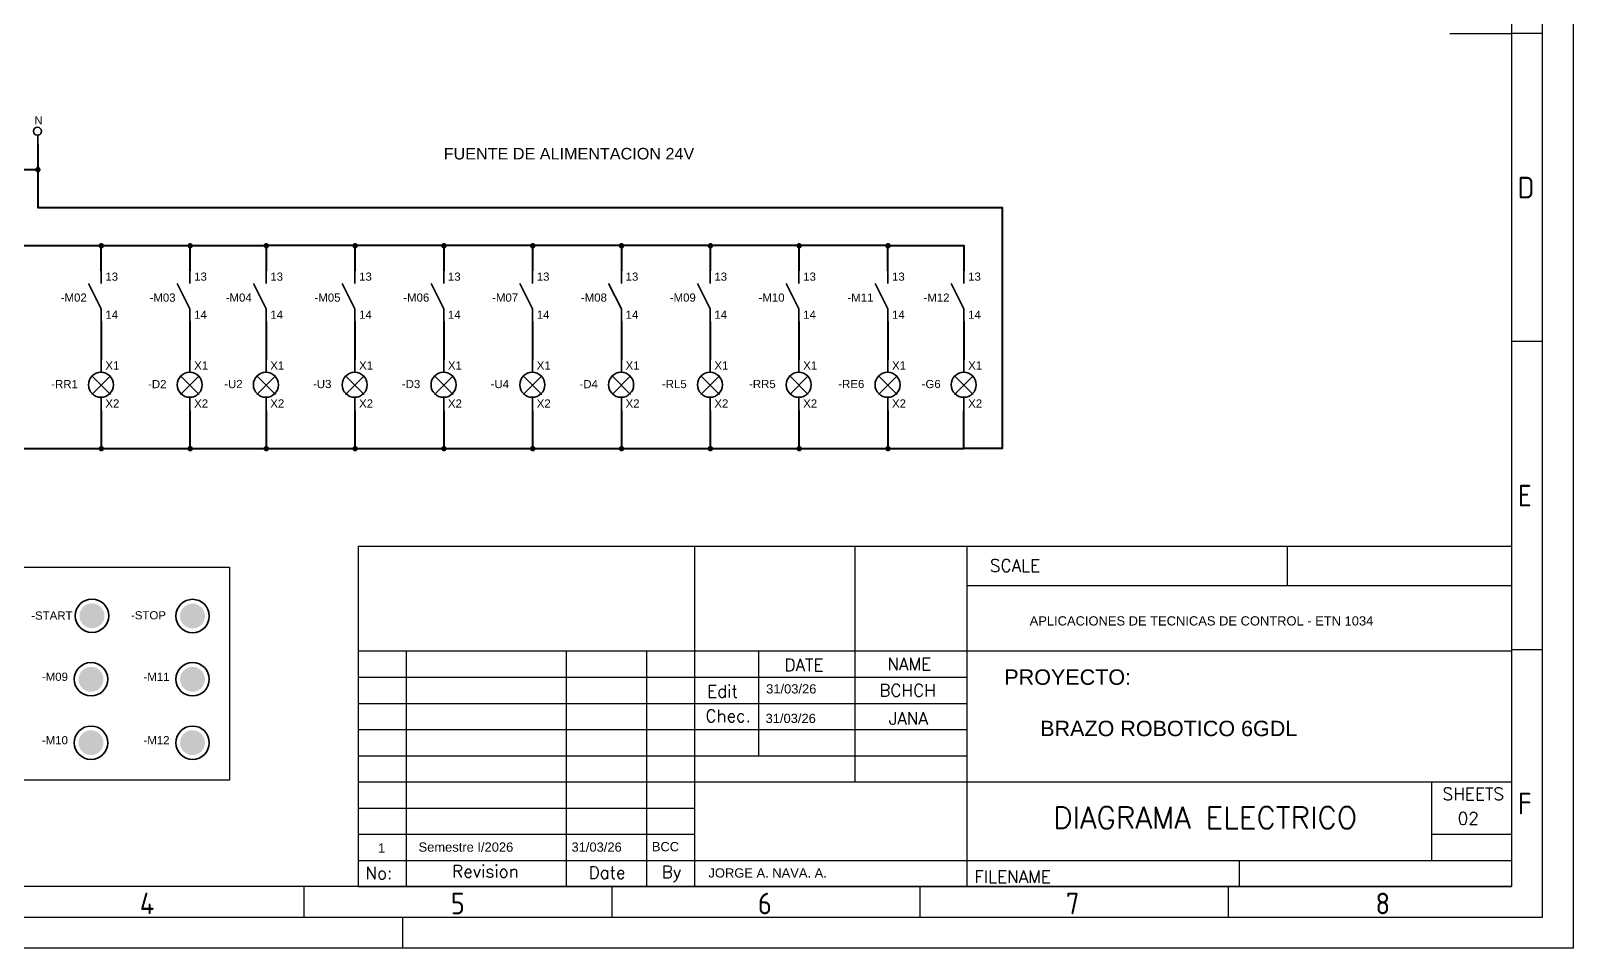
# Model space of a CAD drawing. Header units: millimetres. Extents: x 16878 to 17298, y 15157 to 15454.
# Drawn here: x 17047.4 to 17297.7, y 15156.6 to 15305.6 of the extents above; entities that cross this region are included whole.
import ezdxf
from ezdxf.enums import TextEntityAlignment as Align

# ---------------------------------------------------------------- set-up
doc = ezdxf.new("R2010")
doc.units = ezdxf.units.MM
for name, color, linetype in [('025', 1, 'Continuous'), ('035', 5, 'Continuous'), ('07', 7, 'Continuous'), ('PDF_Geometría', 7, 'Continuous'), ('PDF_Rellenos sólidos', 1, 'Continuous'), ('PDF_Texto', 7, 'Continuous')]:
    doc.layers.add(name, color=color, linetype=linetype)
doc.styles.add('ISO Proportional', font='isocp.shx')
doc.styles.add('PDF F1', font='arial.ttf')
doc.styles.add('PDF F2', font='arial.ttf')
doc.styles.get("Standard").update_dxf_attribs({"font": 'arial.ttf'})
doc.styles.add('WD', font='romans.shx')

# ---------------------------------------------------------------- blocks, each defined once
blk = doc.blocks.new('IEC_border_a3')
at = {"layer": '035'}
for p, q in [((414.98, 148.5), (410, 148.5)), ((414.98, 98.5), (410, 98.5)), ((415, 48.46), (410.02, 48.46)), ((214, 10), (214, 5)), ((264, 10), (264, 5)), ((314, 10), (314, 5)), ((364, 10), (364, 5)), ((230, 5), (230, 0))]:
    blk.add_line(p, q, dxfattribs=at)
for points in [[(0, 297), (420, 297), (420, 0), (0, 0)], [(18, 287), (410, 287), (410, 10), (18, 10)]]:
    blk.add_lwpolyline(points, close=True, dxfattribs=at)
at = {"layer": '07'}
blk.add_line((400, 148.5), (410, 148.5), dxfattribs=at)
blk.add_lwpolyline([(13, 292), (415, 292), (415, 5), (13, 5)], close=True, dxfattribs=at)
at = {"layer": '035', "style": 'ISO Proportional'}
for s, p in [('D', (411, 121.75)), ('E', (411.02, 71.72)), ('F', (411.02, 21.72)), ('4', (187.38, 5.5)), ('5', (237.84, 5.5)), ('6', (287.69, 5.5)), ('7', (337.67, 5.5)), ('8', (387.92, 5.5))]:
    blk.add_text(s, height=3.5, dxfattribs=at).set_placement(p)
blk = doc.blocks.new('IEC_tblock_a3')
at = {"layer": '035'}
for p, q in [((-106.6, 55.25), (-106.6, 17)), ((-36.4, 55.25), (-36.4, 48.88)), ((-88.4, 48.88), (0, 48.88)), ((-179.4, 38.25), (-179.4, 0)), ((-153.4, 38.25), (-153.4, 0)), ((-140.4, 38.25), (-140.4, 0)), ((-122.2, 38.25), (-122.2, 21.25)), ((-187.2, 34), (-88.4, 34)), ((-187.2, 29.75), (-88.4, 29.75)), ((-187.2, 25.5), (-88.4, 25.5)), ((-187.2, 21.25), (-88.4, 21.25)), ((-187.2, 17), (-132.6, 17)), ((-187.2, 12.75), (-132.6, 12.75)), ((-187.2, 8.5), (-132.6, 8.5)), ((-13, 8.5), (0, 8.5)), ((-187.2, 4.25), (0, 4.25)), ((-44.2, 4.25), (-44.2, 0))]:
    blk.add_line(p, q, dxfattribs=at)
at = {"layer": '07'}
for p, q in [((-187.2, 55.25), (-187.2, 0)), ((-187.2, 55.25), (0, 55.25)), ((-132.6, 55.25), (-132.6, 0)), ((-88.4, 55.25), (-88.4, 0)), ((0, 55.25), (0, 0)), ((-187.2, 38.25), (0, 38.25)), ((-132.6, 17), (0, 17)), ((-13, 17), (-13, 4.25)), ((-187.2, 0), (0, 0))]:
    blk.add_line(p, q, dxfattribs=at)
at = {"style": 'WD'}
for tag, p in [('SCALE', (-69.88, 51.07)), ('SH', (-8.74, 10.06)), ('FILENAME', (-68.15, 0.8))]:
    blk.add_attdef(tag, p, '', height=2, dxfattribs=at)
for tag, height, p in [('EDDATE', 2, (-114.97, 30.8)), ('EDBY', 2, (-98.02, 30.86)), ('PROJDESC', 5, (-45.9, 29.2)), ('CKDATE', 2, (-114.85, 26.58)), ('CKBY', 2, (-97.88, 26.3)), ('DWGDESC', 5, (-44.85, 19.72)), ('DWGNO', 3.5, (-48.54, 9.46))]:
    blk.add_attdef(tag, text='', height=height, dxfattribs=at).set_placement(p, align=Align.CENTER)
at = {"style": 'WD', "flags": 1}
blk.add_attdef('WD_TB', (-120.95, 11.91), '', height=2, dxfattribs=at)
at = {"layer": '025', "style": 'WD'}
for s, p in [('SCALE', (-80.57, 51.13)), ('NAME', (-97.74, 35.14)), ('No:', (-183.81, 1.19)), ('Revision', (-166.53, 1.47)), ('Date', (-146.79, 1.28)), ('By', (-136.33, 1.37))]:
    blk.add_text(s, height=2, dxfattribs=at).set_placement(p, align=Align.CENTER)
for s, p in [('DATE', (-118, 35)), ('Edit', (-130.55, 30.72)), ('Chec.', (-130.82, 26.72)), ('SHEETS', (-11.17, 14.05)), ('FILENAME', (-87.18, 0.61))]:
    blk.add_text(s, height=2, dxfattribs=at).set_placement(p)

msp = doc.modelspace()

# ---------------------------------------------------------------- hatches: boundary and pattern name
at = {"layer": 'PDF_Rellenos sólidos', "transparency": 33554559}
for points in [[(17048.99, 15283.01, 0.414668), (17048.54, 15283.45), (17048.54, 15283.45, 0.414668), (17048.09, 15283.01), (17048.09, 15283.01, 0.414668), (17048.54, 15282.56), (17048.54, 15282.56, 0.414668)], [(17048.99, 15283.01, 0.414668), (17048.54, 15283.45), (17048.54, 15283.45, 0.414668), (17048.09, 15283.01), (17048.09, 15283.01, 0.414668), (17048.54, 15282.56), (17048.54, 15282.56, 0.414668)], [(17048.99, 15283.01, 0.414668), (17048.54, 15283.45), (17048.54, 15283.45, 0.414668), (17048.09, 15283.01), (17048.09, 15283.01, 0.414668), (17048.54, 15282.56), (17048.54, 15282.56, 0.414668)], [(17059.28, 15270.65, 0.414668), (17058.84, 15271.1), (17058.84, 15271.1, 0.414668), (17058.39, 15270.65), (17058.39, 15270.65, 0.414668), (17058.84, 15270.2), (17058.84, 15270.2, 0.414668)], [(17059.28, 15270.65, 0.414668), (17058.84, 15271.1), (17058.84, 15271.1, 0.414668), (17058.39, 15270.65), (17058.39, 15270.65, 0.414668), (17058.84, 15270.2), (17058.84, 15270.2, 0.414668)], [(17059.28, 15270.65, 0.414668), (17058.84, 15271.1), (17058.84, 15271.1, 0.414668), (17058.39, 15270.65), (17058.39, 15270.65, 0.414668), (17058.84, 15270.2), (17058.84, 15270.2, 0.414668)], [(17073.7, 15270.65, 0.414668), (17073.25, 15271.1), (17073.25, 15271.1, 0.414668), (17072.81, 15270.65), (17072.81, 15270.65, 0.414668), (17073.25, 15270.2), (17073.25, 15270.2, 0.414668)], [(17073.7, 15270.65, 0.414668), (17073.25, 15271.1), (17073.25, 15271.1, 0.414668), (17072.81, 15270.65), (17072.81, 15270.65, 0.414668), (17073.25, 15270.2), (17073.25, 15270.2, 0.414668)], [(17073.7, 15270.65, 0.414668), (17073.25, 15271.1), (17073.25, 15271.1, 0.414668), (17072.81, 15270.65), (17072.81, 15270.65, 0.414668), (17073.25, 15270.2), (17073.25, 15270.2, 0.414668)], [(17086.05, 15270.65, 0.414668), (17085.61, 15271.1), (17085.61, 15271.1, 0.414668), (17085.16, 15270.65), (17085.16, 15270.65, 0.414668), (17085.61, 15270.2), (17085.61, 15270.2, 0.414668)], [(17086.05, 15270.65, 0.414668), (17085.61, 15271.1), (17085.61, 15271.1, 0.414668), (17085.16, 15270.65), (17085.16, 15270.65, 0.414668), (17085.61, 15270.2), (17085.61, 15270.2, 0.414668)], [(17086.05, 15270.65, 0.414668), (17085.61, 15271.1), (17085.61, 15271.1, 0.414668), (17085.16, 15270.65), (17085.16, 15270.65, 0.414668), (17085.61, 15270.2), (17085.61, 15270.2, 0.414668)], [(17100.47, 15270.65, 0.414668), (17100.02, 15271.1), (17100.02, 15271.1, 0.414668), (17099.58, 15270.65), (17099.58, 15270.65, 0.414668), (17100.02, 15270.2), (17100.02, 15270.2, 0.414668)], [(17100.47, 15270.65, 0.414668), (17100.02, 15271.1), (17100.02, 15271.1, 0.414668), (17099.58, 15270.65), (17099.58, 15270.65, 0.414668), (17100.02, 15270.2), (17100.02, 15270.2, 0.414668)], [(17100.47, 15270.65, 0.414668), (17100.02, 15271.1), (17100.02, 15271.1, 0.414668), (17099.58, 15270.65), (17099.58, 15270.65, 0.414668), (17100.02, 15270.2), (17100.02, 15270.2, 0.414668)], [(17114.88, 15270.65, 0.414668), (17114.44, 15271.1), (17114.44, 15271.1, 0.414668), (17113.99, 15270.65), (17113.99, 15270.65, 0.414668), (17114.44, 15270.2), (17114.44, 15270.2, 0.414668)], [(17114.88, 15270.65, 0.414668), (17114.44, 15271.1), (17114.44, 15271.1, 0.414668), (17113.99, 15270.65), (17113.99, 15270.65, 0.414668), (17114.44, 15270.2), (17114.44, 15270.2, 0.414668)], [(17114.88, 15270.65, 0.414668), (17114.44, 15271.1), (17114.44, 15271.1, 0.414668), (17113.99, 15270.65), (17113.99, 15270.65, 0.414668), (17114.44, 15270.2), (17114.44, 15270.2, 0.414668)], [(17129.3, 15270.65, 0.414668), (17128.85, 15271.1), (17128.85, 15271.1, 0.414668), (17128.4, 15270.65), (17128.4, 15270.65, 0.414668), (17128.85, 15270.2), (17128.85, 15270.2, 0.414668)], [(17129.3, 15270.65, 0.414668), (17128.85, 15271.1), (17128.85, 15271.1, 0.414668), (17128.4, 15270.65), (17128.4, 15270.65, 0.414668), (17128.85, 15270.2), (17128.85, 15270.2, 0.414668)], [(17129.3, 15270.65, 0.414668), (17128.85, 15271.1), (17128.85, 15271.1, 0.414668), (17128.4, 15270.65), (17128.4, 15270.65, 0.414668), (17128.85, 15270.2), (17128.85, 15270.2, 0.414668)], [(17143.71, 15270.65, 0.414668), (17143.27, 15271.1), (17143.27, 15271.1, 0.414668), (17142.82, 15270.65), (17142.82, 15270.65, 0.414668), (17143.27, 15270.2), (17143.27, 15270.2, 0.414668)], [(17143.71, 15270.65, 0.414668), (17143.27, 15271.1), (17143.27, 15271.1, 0.414668), (17142.82, 15270.65), (17142.82, 15270.65, 0.414668), (17143.27, 15270.2), (17143.27, 15270.2, 0.414668)], [(17143.71, 15270.65, 0.414668), (17143.27, 15271.1), (17143.27, 15271.1, 0.414668), (17142.82, 15270.65), (17142.82, 15270.65, 0.414668), (17143.27, 15270.2), (17143.27, 15270.2, 0.414668)], [(17158.13, 15270.65, 0.414668), (17157.68, 15271.1), (17157.68, 15271.1, 0.414668), (17157.23, 15270.65), (17157.23, 15270.65, 0.414668), (17157.68, 15270.2), (17157.68, 15270.2, 0.414668)], [(17158.13, 15270.65, 0.414668), (17157.68, 15271.1), (17157.68, 15271.1, 0.414668), (17157.23, 15270.65), (17157.23, 15270.65, 0.414668), (17157.68, 15270.2), (17157.68, 15270.2, 0.414668)], [(17158.13, 15270.65, 0.414668), (17157.68, 15271.1), (17157.68, 15271.1, 0.414668), (17157.23, 15270.65), (17157.23, 15270.65, 0.414668), (17157.68, 15270.2), (17157.68, 15270.2, 0.414668)], [(17172.54, 15270.65, 0.414668), (17172.09, 15271.1), (17172.09, 15271.1, 0.414668), (17171.65, 15270.65), (17171.65, 15270.65, 0.414668), (17172.09, 15270.2), (17172.09, 15270.2, 0.414668)], [(17172.54, 15270.65, 0.414668), (17172.09, 15271.1), (17172.09, 15271.1, 0.414668), (17171.65, 15270.65), (17171.65, 15270.65, 0.414668), (17172.09, 15270.2), (17172.09, 15270.2, 0.414668)], [(17172.54, 15270.65, 0.414668), (17172.09, 15271.1), (17172.09, 15271.1, 0.414668), (17171.65, 15270.65), (17171.65, 15270.65, 0.414668), (17172.09, 15270.2), (17172.09, 15270.2, 0.414668)], [(17186.96, 15270.65, 0.414668), (17186.51, 15271.1), (17186.51, 15271.1, 0.414668), (17186.06, 15270.65), (17186.06, 15270.65, 0.414668), (17186.51, 15270.2), (17186.51, 15270.2, 0.414668)], [(17186.96, 15270.65, 0.414668), (17186.51, 15271.1), (17186.51, 15271.1, 0.414668), (17186.06, 15270.65), (17186.06, 15270.65, 0.414668), (17186.51, 15270.2), (17186.51, 15270.2, 0.414668)], [(17186.96, 15270.65, 0.414668), (17186.51, 15271.1), (17186.51, 15271.1, 0.414668), (17186.06, 15270.65), (17186.06, 15270.65, 0.414668), (17186.51, 15270.2), (17186.51, 15270.2, 0.414668)], [(17059.28, 15237.7, 0.414668), (17058.84, 15238.15), (17058.84, 15238.15, 0.414668), (17058.39, 15237.7), (17058.39, 15237.7, 0.414668), (17058.84, 15237.26), (17058.84, 15237.26, 0.414668)], [(17059.28, 15237.7, 0.414668), (17058.84, 15238.15), (17058.84, 15238.15, 0.414668), (17058.39, 15237.7), (17058.39, 15237.7, 0.414668), (17058.84, 15237.26), (17058.84, 15237.26, 0.414668)], [(17059.28, 15237.7, 0.414668), (17058.84, 15238.15), (17058.84, 15238.15, 0.414668), (17058.39, 15237.7), (17058.39, 15237.7, 0.414668), (17058.84, 15237.26), (17058.84, 15237.26, 0.414668)], [(17073.7, 15237.7, 0.414668), (17073.25, 15238.15), (17073.25, 15238.15, 0.414668), (17072.81, 15237.7), (17072.81, 15237.7, 0.414668), (17073.25, 15237.26), (17073.25, 15237.26, 0.414668)], [(17073.7, 15237.7, 0.414668), (17073.25, 15238.15), (17073.25, 15238.15, 0.414668), (17072.81, 15237.7), (17072.81, 15237.7, 0.414668), (17073.25, 15237.26), (17073.25, 15237.26, 0.414668)], [(17073.7, 15237.7, 0.414668), (17073.25, 15238.15), (17073.25, 15238.15, 0.414668), (17072.81, 15237.7), (17072.81, 15237.7, 0.414668), (17073.25, 15237.26), (17073.25, 15237.26, 0.414668)], [(17086.05, 15237.7, 0.414668), (17085.61, 15238.15), (17085.61, 15238.15, 0.414668), (17085.16, 15237.7), (17085.16, 15237.7, 0.414668), (17085.61, 15237.26), (17085.61, 15237.26, 0.414668)], [(17086.05, 15237.7, 0.414668), (17085.61, 15238.15), (17085.61, 15238.15, 0.414668), (17085.16, 15237.7), (17085.16, 15237.7, 0.414668), (17085.61, 15237.26), (17085.61, 15237.26, 0.414668)], [(17086.05, 15237.7, 0.414668), (17085.61, 15238.15), (17085.61, 15238.15, 0.414668), (17085.16, 15237.7), (17085.16, 15237.7, 0.414668), (17085.61, 15237.26), (17085.61, 15237.26, 0.414668)], [(17100.47, 15237.7, 0.414668), (17100.02, 15238.15), (17100.02, 15238.15, 0.414668), (17099.58, 15237.7), (17099.58, 15237.7, 0.414668), (17100.02, 15237.26), (17100.02, 15237.26, 0.414668)], [(17100.47, 15237.7, 0.414668), (17100.02, 15238.15), (17100.02, 15238.15, 0.414668), (17099.58, 15237.7), (17099.58, 15237.7, 0.414668), (17100.02, 15237.26), (17100.02, 15237.26, 0.414668)], [(17100.47, 15237.7, 0.414668), (17100.02, 15238.15), (17100.02, 15238.15, 0.414668), (17099.58, 15237.7), (17099.58, 15237.7, 0.414668), (17100.02, 15237.26), (17100.02, 15237.26, 0.414668)], [(17114.88, 15237.7, 0.414668), (17114.44, 15238.15), (17114.44, 15238.15, 0.414668), (17113.99, 15237.7), (17113.99, 15237.7, 0.414668), (17114.44, 15237.26), (17114.44, 15237.26, 0.414668)], [(17114.88, 15237.7, 0.414668), (17114.44, 15238.15), (17114.44, 15238.15, 0.414668), (17113.99, 15237.7), (17113.99, 15237.7, 0.414668), (17114.44, 15237.26), (17114.44, 15237.26, 0.414668)], [(17114.88, 15237.7, 0.414668), (17114.44, 15238.15), (17114.44, 15238.15, 0.414668), (17113.99, 15237.7), (17113.99, 15237.7, 0.414668), (17114.44, 15237.26), (17114.44, 15237.26, 0.414668)], [(17129.3, 15237.7, 0.414668), (17128.85, 15238.15), (17128.85, 15238.15, 0.414668), (17128.4, 15237.7), (17128.4, 15237.7, 0.414668), (17128.85, 15237.26), (17128.85, 15237.26, 0.414668)], [(17129.3, 15237.7, 0.414668), (17128.85, 15238.15), (17128.85, 15238.15, 0.414668), (17128.4, 15237.7), (17128.4, 15237.7, 0.414668), (17128.85, 15237.26), (17128.85, 15237.26, 0.414668)], [(17129.3, 15237.7, 0.414668), (17128.85, 15238.15), (17128.85, 15238.15, 0.414668), (17128.4, 15237.7), (17128.4, 15237.7, 0.414668), (17128.85, 15237.26), (17128.85, 15237.26, 0.414668)], [(17143.71, 15237.7, 0.414668), (17143.27, 15238.15), (17143.27, 15238.15, 0.414668), (17142.82, 15237.7), (17142.82, 15237.7, 0.414668), (17143.27, 15237.26), (17143.27, 15237.26, 0.414668)], [(17143.71, 15237.7, 0.414668), (17143.27, 15238.15), (17143.27, 15238.15, 0.414668), (17142.82, 15237.7), (17142.82, 15237.7, 0.414668), (17143.27, 15237.26), (17143.27, 15237.26, 0.414668)], [(17143.71, 15237.7, 0.414668), (17143.27, 15238.15), (17143.27, 15238.15, 0.414668), (17142.82, 15237.7), (17142.82, 15237.7, 0.414668), (17143.27, 15237.26), (17143.27, 15237.26, 0.414668)], [(17158.13, 15237.7, 0.414668), (17157.68, 15238.15), (17157.68, 15238.15, 0.414668), (17157.23, 15237.7), (17157.23, 15237.7, 0.414668), (17157.68, 15237.26), (17157.68, 15237.26, 0.414668)], [(17158.13, 15237.7, 0.414668), (17157.68, 15238.15), (17157.68, 15238.15, 0.414668), (17157.23, 15237.7), (17157.23, 15237.7, 0.414668), (17157.68, 15237.26), (17157.68, 15237.26, 0.414668)], [(17158.13, 15237.7, 0.414668), (17157.68, 15238.15), (17157.68, 15238.15, 0.414668), (17157.23, 15237.7), (17157.23, 15237.7, 0.414668), (17157.68, 15237.26), (17157.68, 15237.26, 0.414668)], [(17172.54, 15237.7, 0.414668), (17172.09, 15238.15), (17172.09, 15238.15, 0.414668), (17171.65, 15237.7), (17171.65, 15237.7, 0.414668), (17172.09, 15237.26), (17172.09, 15237.26, 0.414668)], [(17172.54, 15237.7, 0.414668), (17172.09, 15238.15), (17172.09, 15238.15, 0.414668), (17171.65, 15237.7), (17171.65, 15237.7, 0.414668), (17172.09, 15237.26), (17172.09, 15237.26, 0.414668)], [(17172.54, 15237.7, 0.414668), (17172.09, 15238.15), (17172.09, 15238.15, 0.414668), (17171.65, 15237.7), (17171.65, 15237.7, 0.414668), (17172.09, 15237.26), (17172.09, 15237.26, 0.414668)], [(17186.96, 15237.7, 0.414668), (17186.51, 15238.15), (17186.51, 15238.15, 0.414668), (17186.06, 15237.7), (17186.06, 15237.7, 0.414668), (17186.51, 15237.26), (17186.51, 15237.26, 0.414668)], [(17186.96, 15237.7, 0.414668), (17186.51, 15238.15), (17186.51, 15238.15, 0.414668), (17186.06, 15237.7), (17186.06, 15237.7, 0.414668), (17186.51, 15237.26), (17186.51, 15237.26, 0.414668)], [(17186.96, 15237.7, 0.414668), (17186.51, 15238.15), (17186.51, 15238.15, 0.414668), (17186.06, 15237.7), (17186.06, 15237.7, 0.414668), (17186.51, 15237.26), (17186.51, 15237.26, 0.414668)]]:
    msp.add_hatch(color=256, dxfattribs=at).paths.add_polyline_path(points)
at = {"layer": 'PDF_Rellenos sólidos', "true_color": 0x800000, "transparency": 33554559}
for points in [[(17048.99, 15283.01, 0.414668), (17048.54, 15283.45), (17048.54, 15283.45, 0.414668), (17048.09, 15283.01), (17048.09, 15283.01, 0.414668), (17048.54, 15282.56), (17048.54, 15282.56, 0.414668)], [(17059.28, 15270.65, 0.414668), (17058.84, 15271.1), (17058.84, 15271.1, 0.414668), (17058.39, 15270.65), (17058.39, 15270.65, 0.414668), (17058.84, 15270.2), (17058.84, 15270.2, 0.414668)], [(17073.7, 15270.65, 0.414668), (17073.25, 15271.1), (17073.25, 15271.1, 0.414668), (17072.81, 15270.65), (17072.81, 15270.65, 0.414668), (17073.25, 15270.2), (17073.25, 15270.2, 0.414668)], [(17086.05, 15270.65, 0.414668), (17085.61, 15271.1), (17085.61, 15271.1, 0.414668), (17085.16, 15270.65), (17085.16, 15270.65, 0.414668), (17085.61, 15270.2), (17085.61, 15270.2, 0.414668)], [(17100.47, 15270.65, 0.414668), (17100.02, 15271.1), (17100.02, 15271.1, 0.414668), (17099.58, 15270.65), (17099.58, 15270.65, 0.414668), (17100.02, 15270.2), (17100.02, 15270.2, 0.414668)], [(17114.88, 15270.65, 0.414668), (17114.44, 15271.1), (17114.44, 15271.1, 0.414668), (17113.99, 15270.65), (17113.99, 15270.65, 0.414668), (17114.44, 15270.2), (17114.44, 15270.2, 0.414668)], [(17129.3, 15270.65, 0.414668), (17128.85, 15271.1), (17128.85, 15271.1, 0.414668), (17128.4, 15270.65), (17128.4, 15270.65, 0.414668), (17128.85, 15270.2), (17128.85, 15270.2, 0.414668)], [(17143.71, 15270.65, 0.414668), (17143.27, 15271.1), (17143.27, 15271.1, 0.414668), (17142.82, 15270.65), (17142.82, 15270.65, 0.414668), (17143.27, 15270.2), (17143.27, 15270.2, 0.414668)], [(17158.13, 15270.65, 0.414668), (17157.68, 15271.1), (17157.68, 15271.1, 0.414668), (17157.23, 15270.65), (17157.23, 15270.65, 0.414668), (17157.68, 15270.2), (17157.68, 15270.2, 0.414668)], [(17172.54, 15270.65, 0.414668), (17172.09, 15271.1), (17172.09, 15271.1, 0.414668), (17171.65, 15270.65), (17171.65, 15270.65, 0.414668), (17172.09, 15270.2), (17172.09, 15270.2, 0.414668)], [(17186.96, 15270.65, 0.414668), (17186.51, 15271.1), (17186.51, 15271.1, 0.414668), (17186.06, 15270.65), (17186.06, 15270.65, 0.414668), (17186.51, 15270.2), (17186.51, 15270.2, 0.414668)], [(17059.28, 15237.7, 0.414668), (17058.84, 15238.15), (17058.84, 15238.15, 0.414668), (17058.39, 15237.7), (17058.39, 15237.7, 0.414668), (17058.84, 15237.26), (17058.84, 15237.26, 0.414668)], [(17073.7, 15237.7, 0.414668), (17073.25, 15238.15), (17073.25, 15238.15, 0.414668), (17072.81, 15237.7), (17072.81, 15237.7, 0.414668), (17073.25, 15237.26), (17073.25, 15237.26, 0.414668)], [(17086.05, 15237.7, 0.414668), (17085.61, 15238.15), (17085.61, 15238.15, 0.414668), (17085.16, 15237.7), (17085.16, 15237.7, 0.414668), (17085.61, 15237.26), (17085.61, 15237.26, 0.414668)], [(17100.47, 15237.7, 0.414668), (17100.02, 15238.15), (17100.02, 15238.15, 0.414668), (17099.58, 15237.7), (17099.58, 15237.7, 0.414668), (17100.02, 15237.26), (17100.02, 15237.26, 0.414668)], [(17114.88, 15237.7, 0.414668), (17114.44, 15238.15), (17114.44, 15238.15, 0.414668), (17113.99, 15237.7), (17113.99, 15237.7, 0.414668), (17114.44, 15237.26), (17114.44, 15237.26, 0.414668)], [(17129.3, 15237.7, 0.414668), (17128.85, 15238.15), (17128.85, 15238.15, 0.414668), (17128.4, 15237.7), (17128.4, 15237.7, 0.414668), (17128.85, 15237.26), (17128.85, 15237.26, 0.414668)], [(17143.71, 15237.7, 0.414668), (17143.27, 15238.15), (17143.27, 15238.15, 0.414668), (17142.82, 15237.7), (17142.82, 15237.7, 0.414668), (17143.27, 15237.26), (17143.27, 15237.26, 0.414668)], [(17158.13, 15237.7, 0.414668), (17157.68, 15238.15), (17157.68, 15238.15, 0.414668), (17157.23, 15237.7), (17157.23, 15237.7, 0.414668), (17157.68, 15237.26), (17157.68, 15237.26, 0.414668)], [(17172.54, 15237.7, 0.414668), (17172.09, 15238.15), (17172.09, 15238.15, 0.414668), (17171.65, 15237.7), (17171.65, 15237.7, 0.414668), (17172.09, 15237.26), (17172.09, 15237.26, 0.414668)], [(17186.96, 15237.7, 0.414668), (17186.51, 15238.15), (17186.51, 15238.15, 0.414668), (17186.06, 15237.7), (17186.06, 15237.7, 0.414668), (17186.51, 15237.26), (17186.51, 15237.26, 0.414668)]]:
    msp.add_hatch(color=16, dxfattribs=at).paths.add_polyline_path(points)
at = {"layer": 'PDF_Rellenos sólidos', "true_color": 0x008000, "transparency": 33554559}
for points in [[(17059.34, 15210.57, 0.41393), (17057.32, 15212.59), (17057.32, 15212.59, 0.41393), (17055.29, 15210.57), (17055.29, 15210.57, 0.41393), (17057.32, 15208.54), (17057.32, 15208.54, 0.41393)], [(17059.19, 15200.26, 0.41393), (17057.16, 15202.28), (17057.16, 15202.28, 0.41393), (17055.14, 15200.26), (17055.14, 15200.26, 0.41393), (17057.16, 15198.23), (17057.16, 15198.23, 0.41393)], [(17075.66, 15200.26, 0.41393), (17073.63, 15202.28), (17073.63, 15202.28, 0.41393), (17071.61, 15200.26), (17071.61, 15200.26, 0.41393), (17073.63, 15198.23), (17073.63, 15198.23, 0.41393)], [(17059.19, 15189.96, 0.41393), (17057.16, 15191.99), (17057.16, 15191.99, 0.41393), (17055.14, 15189.96), (17055.14, 15189.96, 0.41393), (17057.16, 15187.94), (17057.16, 15187.94, 0.41393)], [(17075.66, 15189.96, 0.41393), (17073.63, 15191.99), (17073.63, 15191.99, 0.41393), (17071.61, 15189.96), (17071.61, 15189.96, 0.41393), (17073.63, 15187.94), (17073.63, 15187.94, 0.41393)]]:
    msp.add_hatch(color=96, dxfattribs=at).paths.add_polyline_path(points)
at = {"layer": 'PDF_Rellenos sólidos', "true_color": 0xcd2027, "transparency": 33554559}
msp.add_hatch(color=242, dxfattribs=at).paths.add_polyline_path([(17075.66, 15210.52, 0.41393), (17073.63, 15212.55), (17073.63, 15212.55, 0.41393), (17071.61, 15210.52), (17071.61, 15210.52, 0.41393), (17073.63, 15208.5), (17073.63, 15208.5, 0.41393)])

# ---------------------------------------------------------------- linework, layer by layer
msp.add_lwpolyline([(16981.66, 15218.46), (17079.63, 15218.46), (17079.63, 15183.89), (16981.66, 15183.89)], close=True)
at = {"layer": 'PDF_Geometría', "lineweight": 35}
for points in [[(17048.51, 15288.53), (17048.51, 15287.16)], [(17058.8, 15266.57), (17058.8, 15264.51)], [(17073.22, 15266.57), (17073.22, 15264.51)], [(17085.57, 15266.57), (17085.57, 15264.51)], [(17099.99, 15266.57), (17099.99, 15264.51)], [(17114.4, 15266.57), (17114.4, 15264.51)], [(17128.82, 15266.57), (17128.82, 15264.51)], [(17143.23, 15266.57), (17143.23, 15264.51)], [(17157.65, 15266.57), (17157.65, 15264.51)], [(17172.06, 15266.57), (17172.06, 15264.51)], [(17186.47, 15266.57), (17186.47, 15264.51)], [(17198.83, 15266.57), (17198.83, 15264.51)], [(17056.74, 15264.51), (17058.8, 15260.39), (17058.8, 15258.33)], [(17071.16, 15264.51), (17073.22, 15260.39), (17073.22, 15258.33)], [(17083.51, 15264.51), (17085.57, 15260.39), (17085.57, 15258.33)], [(17097.93, 15264.51), (17099.99, 15260.39), (17099.99, 15258.33)], [(17112.34, 15264.51), (17114.4, 15260.39), (17114.4, 15258.33)], [(17126.76, 15264.51), (17128.82, 15260.39), (17128.82, 15258.33)], [(17141.17, 15264.51), (17143.23, 15260.39), (17143.23, 15258.33)], [(17155.59, 15264.51), (17157.65, 15260.39), (17157.65, 15258.33)], [(17170, 15264.51), (17172.06, 15260.39), (17172.06, 15258.33)], [(17184.42, 15264.51), (17186.47, 15260.39), (17186.47, 15258.33)], [(17196.77, 15264.51), (17198.83, 15260.39), (17198.83, 15258.33)], [(17058.8, 15252.15), (17058.8, 15250.09)], [(17073.22, 15252.15), (17073.22, 15250.09)], [(17085.57, 15252.15), (17085.57, 15250.09)], [(17099.99, 15252.15), (17099.99, 15250.09)], [(17114.4, 15252.15), (17114.4, 15250.09)], [(17128.82, 15252.15), (17128.82, 15250.09)], [(17143.23, 15252.15), (17143.23, 15250.09)], [(17157.65, 15252.15), (17157.65, 15250.09)], [(17172.06, 15252.15), (17172.06, 15250.09)], [(17186.47, 15252.15), (17186.47, 15250.09)], [(17198.83, 15252.15), (17198.83, 15250.09)], [(17057.29, 15249.54), (17060.31, 15246.52)], [(17057.29, 15246.52), (17060.31, 15249.54)], [(17071.71, 15249.54), (17074.73, 15246.52)], [(17071.71, 15246.52), (17074.73, 15249.54)], [(17084.06, 15249.54), (17087.08, 15246.52)], [(17084.06, 15246.52), (17087.08, 15249.54)], [(17098.48, 15249.54), (17101.5, 15246.52)], [(17098.48, 15246.52), (17101.5, 15249.54)], [(17112.89, 15249.54), (17115.91, 15246.52)], [(17112.89, 15246.52), (17115.91, 15249.54)], [(17127.31, 15249.54), (17130.33, 15246.52)], [(17127.31, 15246.52), (17130.33, 15249.54)], [(17141.72, 15249.54), (17144.74, 15246.52)], [(17141.72, 15246.52), (17144.74, 15249.54)], [(17156.14, 15249.54), (17159.16, 15246.52)], [(17156.14, 15246.52), (17159.16, 15249.54)], [(17170.55, 15249.54), (17173.57, 15246.52)], [(17170.55, 15246.52), (17173.57, 15249.54)], [(17184.96, 15249.54), (17187.98, 15246.52)], [(17184.96, 15246.52), (17187.98, 15249.54)], [(17197.32, 15249.54), (17200.34, 15246.52)], [(17197.32, 15246.52), (17200.34, 15249.54)], [(17058.8, 15245.97), (17058.8, 15243.92)], [(17073.22, 15245.97), (17073.22, 15243.92)], [(17085.57, 15245.97), (17085.57, 15243.92)], [(17099.99, 15245.97), (17099.99, 15243.92)], [(17114.4, 15245.97), (17114.4, 15243.92)], [(17128.82, 15245.97), (17128.82, 15243.92)], [(17143.23, 15245.97), (17143.23, 15243.92)], [(17157.65, 15245.97), (17157.65, 15243.92)], [(17172.06, 15245.97), (17172.06, 15243.92)], [(17186.47, 15245.97), (17186.47, 15243.92)], [(17198.83, 15245.97), (17198.83, 15243.92)]]:
    msp.add_lwpolyline(points, dxfattribs=at)
at = {"layer": 'PDF_Geometría', "color": 16, "lineweight": 40, "true_color": 0x800000}
for points in [[(17048.51, 15287.16), (17048.51, 15276.86), (17205.01, 15276.86), (17205.01, 15237.74), (17198.83, 15237.74)], [(17032.03, 15283.04), (17048.51, 15283.04)], [(17044.39, 15243.92), (17044.39, 15237.74), (17198.83, 15237.74), (17198.83, 15243.92)], [(17058.8, 15243.92), (17058.8, 15237.74)], [(17073.22, 15243.92), (17073.22, 15237.74)], [(17085.57, 15243.92), (17085.57, 15237.74)], [(17099.99, 15243.92), (17099.99, 15237.74)], [(17114.4, 15243.92), (17114.4, 15237.74)], [(17128.82, 15243.92), (17128.82, 15237.74)], [(17143.23, 15243.92), (17143.23, 15237.74)], [(17157.65, 15243.92), (17157.65, 15237.74)], [(17172.06, 15243.92), (17172.06, 15237.74)], [(17186.47, 15243.92), (17186.47, 15237.74)]]:
    msp.add_lwpolyline(points, dxfattribs=at)
at = {"layer": 'PDF_Geometría', "color": 1, "lineweight": 40}
for points in [[(17044.39, 15270.69), (17058.8, 15270.69)], [(17058.8, 15266.57), (17058.8, 15270.69), (17073.22, 15270.69), (17073.22, 15266.57)], [(17073.22, 15270.69), (17085.57, 15270.69)], [(17099.99, 15270.69), (17085.57, 15270.69), (17085.57, 15266.57)], [(17114.4, 15270.69), (17099.99, 15270.69), (17099.99, 15266.57)], [(17128.82, 15270.69), (17114.4, 15270.69), (17114.4, 15266.57)], [(17143.23, 15270.69), (17128.82, 15270.69), (17128.82, 15266.57)], [(17157.65, 15270.69), (17143.23, 15270.69), (17143.23, 15266.57)], [(17172.06, 15270.69), (17157.65, 15270.69), (17157.65, 15266.57)], [(17186.47, 15270.69), (17172.06, 15270.69), (17172.06, 15266.57)], [(17186.47, 15266.57), (17186.47, 15270.69), (17198.83, 15270.69), (17198.83, 15266.57)], [(17058.8, 15258.33), (17058.8, 15252.15)], [(17073.22, 15258.33), (17073.22, 15252.15)], [(17085.57, 15258.33), (17085.57, 15252.15)], [(17099.99, 15258.33), (17099.99, 15252.15)], [(17114.4, 15258.33), (17114.4, 15252.15)], [(17128.82, 15258.33), (17128.82, 15252.15)], [(17143.23, 15258.33), (17143.23, 15252.15)], [(17157.65, 15258.33), (17157.65, 15252.15)], [(17172.06, 15258.33), (17172.06, 15252.15)], [(17186.47, 15258.33), (17186.47, 15252.15)], [(17198.83, 15258.33), (17198.83, 15252.15)]]:
    msp.add_lwpolyline(points, dxfattribs=at)
at = {"layer": 'PDF_Geometría', "lineweight": 35}
for centre, radius in [((17048.47, 15289.25), 0.655), ((17058.77, 15248.07), 2.03), ((17073.18, 15248.07), 2.03), ((17085.54, 15248.07), 2.03), ((17099.95, 15248.07), 2.03), ((17114.37, 15248.07), 2.03), ((17128.78, 15248.07), 2.03), ((17143.2, 15248.07), 2.03), ((17157.61, 15248.07), 2.03), ((17172.02, 15248.07), 2.03), ((17186.44, 15248.07), 2.03), ((17198.79, 15248.07), 2.03)]:
    msp.add_circle(centre, radius, dxfattribs=at)
at = {"layer": 'PDF_Geometría', "color": 8, "lineweight": 35, "true_color": 0x808080}
for centre in [(17057.32, 15210.57), (17057.16, 15200.26), (17073.64, 15200.26), (17057.16, 15189.96), (17073.64, 15189.96)]:
    msp.add_circle(centre, 2.71, dxfattribs=at)
at = {"layer": 'PDF_Geometría', "color": 242, "lineweight": 35, "true_color": 0xcd2027}
msp.add_circle((17073.64, 15210.53), 2.71, dxfattribs=at)

# ---------------------------------------------------------------- block references
msp.add_blockref('IEC_border_a3', (16877.7, 15156.6))
ref = msp.add_blockref('IEC_tblock_a3', (17287.7, 15166.6))
ref.add_attrib('EDBY', 'BCHCH', dxfattribs={"height": 2, "style": 'WD'}).set_placement((17189.68, 15197.46), align=Align.CENTER)
ref.add_attrib('CKBY', 'JANA', dxfattribs={"height": 2, "style": 'WD'}).set_placement((17189.82, 15192.9), align=Align.CENTER)
ref.add_attrib('DWGNO', 'DIAGRAMA ELECTRICO ', dxfattribs={"height": 3.5, "style": 'WD'}).set_placement((17239.17, 15176.05), align=Align.CENTER)
ref.add_attrib('SH', '02', (17278.97, 15176.66), dxfattribs={"height": 2, "style": 'WD'})

# ---------------------------------------------------------------- texts
at = {"attachment_point": 1}
for s, width, heights, insert, char_height in [('APLICACIONES DE TECNICAS DE CONTROL - ETN 1034', 71.879, [0], (17209.5, 15210.49), 1.5), ('PROYECTO:\\P\\P      BRAZO ROBOTICO 6GDL', 81.7247, [16.59], (17205.39, 15201.86), 2.5), ('31/03/26', 13.0311, [0], (17166.73, 15199.45), 1.5), ('31/03/26', 13.0311, [0], (17166.64, 15194.66), 1.5), ('Semestre I/2026', 23.0957, [0], (17110.32, 15173.76), 1.5), ('31/03/26', 13.0311, [0], (17135.14, 15173.76), 1.5), ('BCC', 13.0311, [0], (17148.18, 15173.83), 1.5), ('1', 13.0311, [0], (17103.74, 15173.6), 1.5), ('JORGE A. NAVA. A.', 27.914, [2.3], (17157.37, 15169.56), 1.5)]:
    msp.add_mtext_dynamic_manual_height_columns(s, width=width, gutter_width=12.5, heights=heights, dxfattribs=dict(at, insert=insert, char_height=char_height))
at = {"layer": 'PDF_Texto', "attachment_point": 4}
for s, insert, char_height, style in [('N ', (17047.96, 15291.02), 1.327, 'PDF F1'), ('FUENTE DE ALIMENTACION 24V', (17114.4, 15285.59), 1.8779, 'PDF F2'), ('13', (17059.49, 15265.63), 1.327, 'PDF F1'), ('13', (17073.9, 15265.63), 1.327, 'PDF F1'), ('13', (17086.26, 15265.63), 1.327, 'PDF F1'), ('13', (17100.67, 15265.63), 1.327, 'PDF F1'), ('13', (17115.09, 15265.63), 1.327, 'PDF F1'), ('13', (17129.5, 15265.63), 1.327, 'PDF F1'), ('13', (17143.92, 15265.63), 1.327, 'PDF F1'), ('13', (17158.33, 15265.63), 1.327, 'PDF F1'), ('13', (17172.75, 15265.63), 1.327, 'PDF F1'), ('13', (17187.16, 15265.63), 1.327, 'PDF F1'), ('13', (17199.52, 15265.63), 1.327, 'PDF F1'), ('-M02', (17052.25, 15262.23), 1.327, 'PDF F1'), ('-M03', (17066.66, 15262.23), 1.327, 'PDF F1'), ('-M04', (17079.02, 15262.23), 1.327, 'PDF F1'), ('-M05', (17093.43, 15262.23), 1.327, 'PDF F1'), ('-M06', (17107.84, 15262.23), 1.327, 'PDF F1'), ('-M07', (17122.26, 15262.23), 1.327, 'PDF F1'), ('-M08', (17136.67, 15262.23), 1.327, 'PDF F1'), ('-M09', (17151.09, 15262.23), 1.327, 'PDF F1'), ('-M10', (17165.5, 15262.23), 1.327, 'PDF F1'), ('-M11', (17179.92, 15262.23), 1.327, 'PDF F1'), ('-M12', (17192.27, 15262.23), 1.327, 'PDF F1'), ('14', (17059.49, 15259.45), 1.327, 'PDF F1'), ('14', (17073.9, 15259.45), 1.327, 'PDF F1'), ('14', (17086.26, 15259.45), 1.327, 'PDF F1'), ('14', (17100.67, 15259.45), 1.327, 'PDF F1'), ('14', (17115.09, 15259.45), 1.327, 'PDF F1'), ('14', (17129.5, 15259.45), 1.327, 'PDF F1'), ('14', (17143.92, 15259.45), 1.327, 'PDF F1'), ('14', (17158.33, 15259.45), 1.327, 'PDF F1'), ('14', (17172.75, 15259.45), 1.327, 'PDF F1'), ('14', (17187.16, 15259.45), 1.327, 'PDF F1'), ('14', (17199.52, 15259.45), 1.327, 'PDF F1'), ('X1', (17059.49, 15251.21), 1.327, 'PDF F1'), ('X1', (17073.9, 15251.21), 1.327, 'PDF F1'), ('X1', (17086.26, 15251.21), 1.327, 'PDF F1'), ('X1', (17100.67, 15251.21), 1.327, 'PDF F1'), ('X1', (17115.09, 15251.21), 1.327, 'PDF F1'), ('X1', (17129.5, 15251.21), 1.327, 'PDF F1'), ('X1', (17143.92, 15251.21), 1.327, 'PDF F1'), ('X1', (17158.33, 15251.21), 1.327, 'PDF F1'), ('X1', (17172.75, 15251.21), 1.327, 'PDF F1'), ('X1', (17187.16, 15251.21), 1.327, 'PDF F1'), ('X1', (17199.52, 15251.21), 1.327, 'PDF F1'), ('-RR1', (17050.7, 15248.19), 1.327, 'PDF F1'), ('  -D2', (17065.39, 15248.19), 1.327, 'PDF F1'), ('  -U2', (17077.75, 15248.19), 1.327, 'PDF F1'), ('  -U3', (17092.16, 15248.19), 1.327, 'PDF F1'), ('  -D3', (17106.58, 15248.19), 1.327, 'PDF F1'), ('  -U4', (17120.99, 15248.19), 1.327, 'PDF F1'), ('  -D4', (17135.41, 15248.19), 1.327, 'PDF F1'), ('-RL5', (17149.82, 15248.19), 1.327, 'PDF F1'), ('-RR5', (17163.96, 15248.19), 1.327, 'PDF F1'), ('-RE6', (17178.44, 15248.19), 1.327, 'PDF F1'), ('  -G6', (17190.94, 15248.19), 1.327, 'PDF F1'), ('X2', (17059.49, 15245.04), 1.327, 'PDF F1'), ('X2', (17073.9, 15245.04), 1.327, 'PDF F1'), ('X2', (17086.26, 15245.04), 1.327, 'PDF F1'), ('X2', (17100.67, 15245.04), 1.327, 'PDF F1'), ('X2', (17115.09, 15245.04), 1.327, 'PDF F1'), ('X2', (17129.5, 15245.04), 1.327, 'PDF F1'), ('X2', (17143.92, 15245.04), 1.327, 'PDF F1'), ('X2', (17158.33, 15245.04), 1.327, 'PDF F1'), ('X2', (17172.75, 15245.04), 1.327, 'PDF F1'), ('X2', (17187.16, 15245.04), 1.327, 'PDF F1'), ('X2', (17199.52, 15245.04), 1.327, 'PDF F1'), (' -START', (17046.95, 15210.6), 1.327, 'PDF F1'), (' -STOP', (17063.14, 15210.64), 1.327, 'PDF F1'), (' -M09', (17048.68, 15200.66), 1.327, 'PDF F1'), (' -M11', (17065.16, 15200.66), 1.327, 'PDF F1'), (' -M10', (17048.68, 15190.36), 1.327, 'PDF F1'), (' -M12', (17065.16, 15190.36), 1.327, 'PDF F1')]:
    msp.add_mtext(s, dxfattribs=dict(at, insert=insert, char_height=char_height, style=style))

doc.saveas('drawing.dxf')
